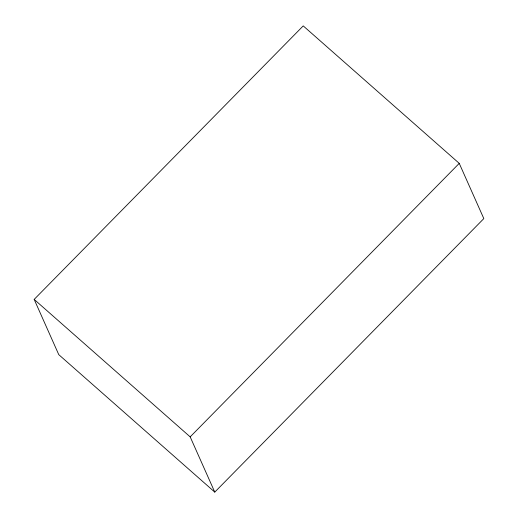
<?xml version="1.0" encoding="UTF-8"?>
<svg xmlns="http://www.w3.org/2000/svg" width="518" height="518" viewBox="0 0 518 518"><rect width="100%" height="100%" fill="white"/><g stroke="black" fill="none" stroke-linecap="round" stroke-linejoin="round"><path stroke-width="0.78" d="M34.175 299.404L303.231 25.9L459.239 163.364L483.825 218.596L214.769 492.1L58.761 354.636L34.175 299.404L190.177 436.868L214.769 492.1M190.177 436.868L459.239 163.364"/></g></svg>
